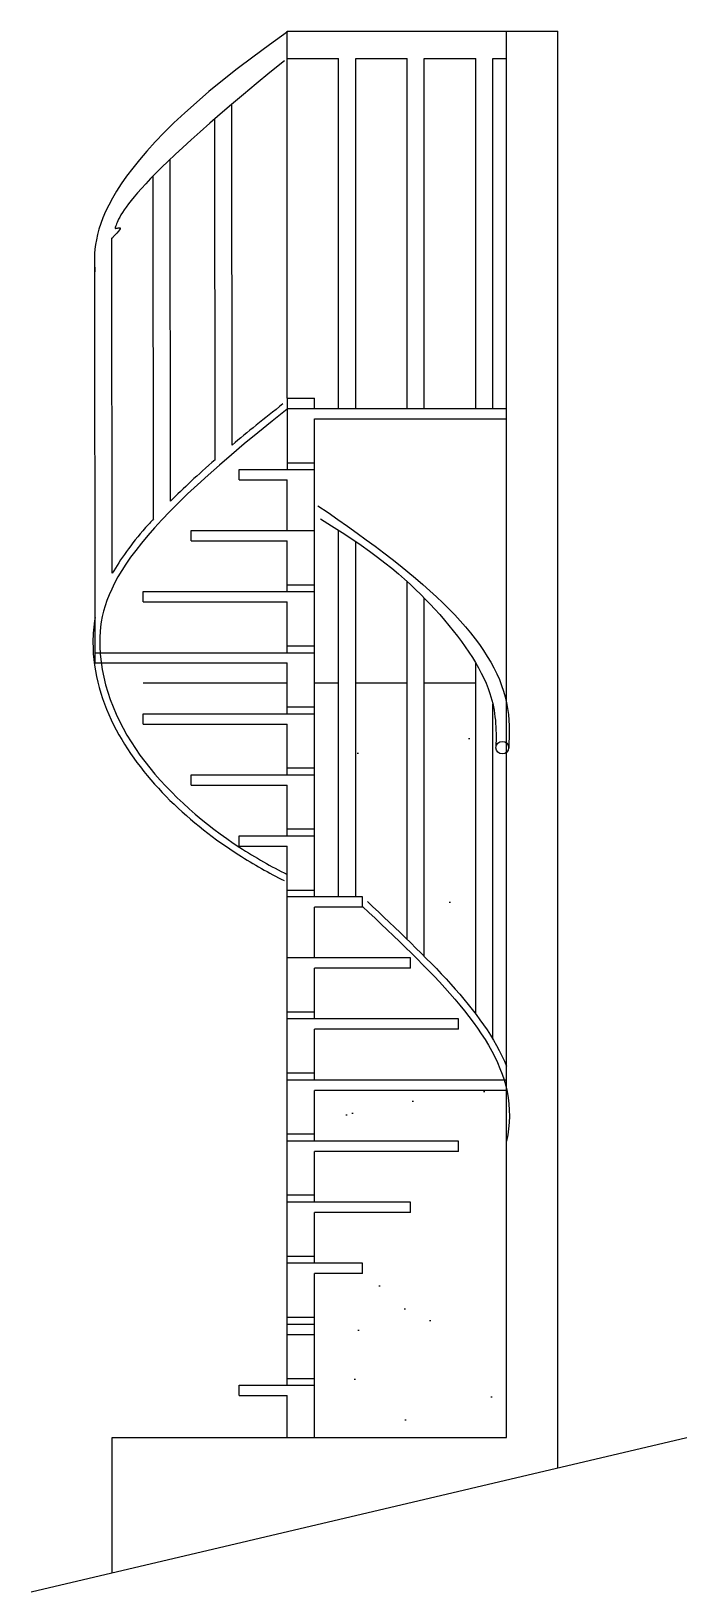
# Model space of a CAD drawing. Extents: x 658.58 to 661.45, y 183.17 to 190.
import ezdxf

# ---------------------------------------------------------------- set-up
doc = ezdxf.new("R2010")
doc.units = 0
doc.header["$LTSCALE"] = 0.3
doc.header["$MEASUREMENT"] = 0
for name, color, linetype in [('ALV', 5, 'CONTINUOUS'), ('ALV-BAIXA', 1, 'CONTINUOUS'), ('AME_FRZ', 1, 'CONTINUOUS')]:
    doc.layers.add(name, color=color, linetype=linetype)

msp = doc.modelspace()

# ---------------------------------------------------------------- hatches: boundary and pattern name
at = {"layer": 'AME_FRZ'}
h = msp.add_hatch(dxfattribs=at)
h.set_pattern_fill('AR-SAND', color=3, scale=0.6, style=0)
h.set_pattern_definition([(37.5, (-372.4906, -124.6371), (-0.037796, 1.1560943), [0, -0.912, 0, -1.02, 0, -0.975]), (7.5, (-372.4906, -124.6371), (1.061866, 1.6932876), [0, -0.492, 0, -0.822, 0, -0.315]), (327.5, (-373.2286, -124.6371), (1.8684851, 0.0033954), [0, -0.3, 0, -1.08, 0, -1.41]), (317.5, (-373.2286, -124.6371), (1.803676, 0.5266053), [0, -0.15, 0, -0.708, 0, -0.81])])
h.paths.add_polyline_path([(660.0332, 184.5638), (659.8232, 184.5638), (659.8232, 183.8468), (660.6632, 183.8468), (660.6632, 185.3648), (659.8232, 185.3648), (659.8232, 185.1428), (660.4532, 185.1428), (660.4532, 185.0978), (659.8232, 185.0978), (659.8232, 184.8758), (660.2432, 184.8758), (660.2432, 184.8308), (659.8232, 184.8308), (659.8232, 184.6088), (660.0332, 184.6088)])
edge = h.paths.add_edge_path(flags=17)
edge.add_line((660.5282, 187.1468), (660.3032, 187.1468))
edge.add_line((660.3032, 187.1468), (660.3032, 185.951))
edge.add_spline(control_points=[(660.3032, 185.951), (660.3435, 185.9105), (660.3824, 185.87), (660.4582, 185.786), (660.495, 185.7424), (660.5282, 185.6986)], knot_values=[0.19932, 0.19932, 0.19932, 0.19932, 0.300716, 0.300716, 0.409416, 0.409416, 0.409416, 0.409416], degree=3, periodic=0)
edge.add_line((660.5282, 185.6986), (660.5282, 187.1468))
edge = h.paths.add_edge_path()
edge.add_line((660.2282, 187.1468), (660.0032, 187.1468))
edge.add_line((660.0032, 187.1468), (660.0032, 186.2108))
edge.add_line((660.0032, 186.2108), (660.0332, 186.2108))
edge.add_line((660.0332, 186.2108), (660.0332, 186.1687))
edge.add_spline(control_points=[(660.0336, 186.1683), (660.305, 185.9123), (660.5747, 185.6632), (660.6527, 185.4098)], knot_values=[0, 0, 0, 0, 0.637305, 0.637305, 0.637305, 0.637305], degree=3, periodic=0)
edge.add_line((660.6527, 185.4098), (660.6632, 185.4098))
edge.add_line((660.6632, 185.4098), (660.6632, 185.4698))
edge.add_spline(control_points=[(660.6632, 185.4698), (660.614, 185.5924), (660.5257, 185.7112), (660.3601, 185.8947), (660.2954, 185.9597), (660.2282, 186.0248)], knot_values=[0.137665, 0.137665, 0.137665, 0.137665, 0.433265, 0.433265, 0.596316, 0.596316, 0.596316, 0.596316], degree=3, periodic=0)
edge.add_line((660.2282, 186.0248), (660.2282, 187.1468))
h = msp.add_hatch(dxfattribs=at)
h.set_pattern_fill('AR-SAND', color=3, scale=0.6, style=0)
h.set_pattern_definition([(37.5, (-359.2987, -120.7636), (-0.037796, 1.1560943), [0, -0.912, 0, -1.02, 0, -0.975]), (7.5, (-359.2987, -120.7636), (1.061866, 1.6932876), [0, -0.492, 0, -0.822, 0, -0.315]), (327.5, (-360.0367, -120.7636), (1.8684851, 0.0033954), [0, -0.3, 0, -1.08, 0, -1.41]), (317.5, (-360.0367, -120.7636), (1.803676, 0.5266053), [0, -0.15, 0, -0.708, 0, -0.81])])
h.paths.add_polyline_path([(660.6632, 183.8468), (660.6632, 185.3648), (659.8232, 185.3648), (659.8232, 185.1428), (660.4532, 185.1428), (660.4532, 185.0978), (659.8232, 185.0978), (659.8232, 184.8758), (660.2432, 184.8758), (660.2432, 184.8308), (659.8232, 184.8308), (659.8232, 184.6088), (660.0332, 184.6088), (660.0332, 184.5638), (659.8232, 184.5638), (659.8232, 183.8468)])

# ---------------------------------------------------------------- linework, layer by layer
at = {"layer": 'ALV'}
for p, q in [((660.6632, 183.8468), (660.6632, 188.3468)), ((660.8882, 183.7141), (660.8882, 188.3468)), ((659.0732, 187.5008), (659.0732, 187.5458)), ((658.5832, 183.1718), (661.4519, 183.8468)), ((658.9382, 183.8468), (660.6632, 183.8468)), ((658.9382, 183.2553), (658.9382, 183.8468))]:
    msp.add_line(p, q, dxfattribs=at)
at = {"layer": 'ALV-BAIXA'}
for p, q in [((659.7032, 188.3918), (659.7032, 189.9968)), ((659.7032, 189.9968), (660.8882, 189.9968)), ((660.6632, 188.3468), (660.6632, 189.9968)), ((660.8882, 188.3468), (660.8882, 189.9968)), ((659.7032, 189.8768), (659.9282, 189.8768)), ((659.9282, 188.3468), (659.9282, 189.8768)), ((660.0032, 188.3468), (660.0032, 189.8768)), ((660.0032, 189.8768), (660.2282, 189.8768)), ((660.2282, 188.3468), (660.2282, 189.8768)), ((660.3032, 188.3468), (660.3032, 189.8768)), ((660.3032, 189.8768), (660.5282, 189.8768)), ((660.5282, 188.3468), (660.5282, 189.8768)), ((660.6032, 188.3468), (660.6032, 189.8768)), ((660.6032, 189.8768), (660.6632, 189.8768)), ((659.4625, 188.1868), (659.4613, 189.6774)), ((659.3875, 188.1226), (659.3863, 189.6133)), ((659.1927, 187.9417), (659.1915, 189.4374)), ((659.1177, 187.8637), (659.1165, 189.3636)), ((658.9379, 187.626), (658.9367, 189.0932)), ((658.8632, 187.2788), (658.8618, 189.0078)), ((659.9282, 186.2108), (659.9282, 187.8145)), ((660.0032, 186.2108), (660.0032, 187.765)), ((660.2282, 186.0248), (660.2282, 187.5904)), ((660.3032, 185.951), (660.3032, 187.518)), ((660.5282, 185.6986), (660.5282, 187.2344)), ((659.0732, 187.1468), (659.7032, 187.1468)), ((659.8232, 187.1468), (659.9282, 187.1468)), ((660.0032, 187.1468), (660.2282, 187.1468)), ((660.3032, 187.1468), (660.5282, 187.1468)), ((660.6032, 185.5888), (660.6032, 187.0533))]:
    msp.add_line(p, q, dxfattribs=at)
at = {"layer": 'ALV-BAIXA', "color": 2}
for p, q in [((659.7032, 188.3918), (659.8232, 188.3918)), ((659.7032, 188.3918), (659.7032, 188.0798)), ((659.8232, 188.3468), (659.8232, 188.3918)), ((659.7032, 188.3468), (660.6632, 188.3468)), ((659.8232, 186.2108), (659.8232, 188.3018)), ((659.8232, 188.3018), (660.6632, 188.3018)), ((659.7032, 188.1098), (659.8232, 188.1098)), ((659.4932, 188.0348), (659.4932, 188.0798)), ((659.4932, 188.0798), (659.8232, 188.0798)), ((659.4932, 188.0348), (659.7032, 188.0348)), ((659.7032, 187.8128), (659.7032, 188.0348)), ((659.2832, 187.8128), (659.8232, 187.8128)), ((659.2832, 187.7678), (659.2832, 187.8128)), ((659.2832, 187.7678), (659.7032, 187.7678)), ((659.7032, 187.5458), (659.7032, 187.7678)), ((659.7032, 187.5758), (659.8232, 187.5758)), ((659.0732, 187.5458), (659.8232, 187.5458)), ((659.0732, 187.5008), (659.7032, 187.5008)), ((659.7032, 187.2788), (659.7032, 187.5008)), ((658.8632, 187.2788), (659.8232, 187.2788)), ((658.8632, 187.2338), (658.8632, 187.2788)), ((659.7032, 187.3088), (659.8232, 187.3088)), ((658.8632, 187.2338), (659.7032, 187.2338)), ((659.7032, 187.0118), (659.7032, 187.2338)), ((659.0732, 187.0118), (659.8232, 187.0118)), ((659.0732, 186.9668), (659.0732, 187.0118)), ((659.7032, 187.0418), (659.8232, 187.0418)), ((659.0732, 186.9668), (659.7032, 186.9668)), ((659.7032, 186.7448), (659.7032, 186.9668)), ((659.2832, 186.7448), (659.8232, 186.7448)), ((659.2832, 186.6998), (659.2832, 186.7448)), ((659.7032, 186.7748), (659.8232, 186.7748)), ((659.2832, 186.6998), (659.7032, 186.6998)), ((659.7032, 186.4778), (659.7032, 186.6998)), ((659.4932, 186.4328), (659.4932, 186.4778)), ((659.4932, 186.4778), (659.8232, 186.4778)), ((659.7032, 186.5078), (659.8232, 186.5078)), ((659.4932, 186.4328), (659.7032, 186.4328)), ((659.7032, 184.0748), (659.7032, 186.4328)), ((659.7032, 186.2408), (659.8232, 186.2408)), ((660.0332, 186.2108), (659.7032, 186.2108)), ((660.0332, 186.1658), (660.0332, 186.2108)), ((659.8232, 185.9438), (659.8232, 186.1658)), ((660.0332, 186.1658), (659.8232, 186.1658)), ((660.2282, 185.9803), (660.2282, 185.983)), ((660.2432, 185.9438), (659.7032, 185.9438)), ((660.2432, 185.8988), (660.2432, 185.9438)), ((659.8232, 185.6768), (659.8232, 185.8988)), ((659.8232, 185.6768), (659.8232, 185.8988)), ((660.2432, 185.8988), (659.8232, 185.8988)), ((660.3032, 185.9065), (660.3032, 185.9083)), ((659.8232, 185.7068), (659.7032, 185.7068)), ((660.4532, 185.6768), (659.7032, 185.6768)), ((660.4532, 185.6318), (660.4532, 185.6768)), ((660.5282, 185.6476), (660.5282, 185.6479)), ((659.8232, 185.4098), (659.8232, 185.6318)), ((659.8232, 185.4098), (659.8232, 185.6318)), ((660.4532, 185.6318), (659.8232, 185.6318)), ((660.6032, 185.5276), (660.6032, 185.5276)), ((659.8232, 185.4398), (659.7032, 185.4398)), ((660.6632, 185.4098), (659.7032, 185.4098)), ((660.6632, 185.3648), (660.6632, 185.4098)), ((659.8232, 185.1428), (659.8232, 185.3648)), ((659.8232, 185.1428), (659.8232, 185.3648)), ((660.6632, 185.3648), (659.8232, 185.3648)), ((659.8232, 185.1728), (659.7032, 185.1728)), ((660.4532, 185.1428), (659.7032, 185.1428)), ((659.8232, 184.8758), (659.8232, 185.0978)), ((659.8232, 184.8758), (659.8232, 185.0978)), ((660.4532, 185.0978), (659.8232, 185.0978)), ((660.4532, 185.0978), (660.4532, 185.1428)), ((659.8232, 184.9058), (659.7032, 184.9058)), ((660.2432, 184.8758), (659.7032, 184.8758)), ((659.8232, 184.6088), (659.8232, 184.8308)), ((659.8232, 184.6088), (659.8232, 184.8308)), ((660.2432, 184.8308), (659.8232, 184.8308)), ((660.2432, 184.8308), (660.2432, 184.8758)), ((659.8232, 184.6388), (659.7032, 184.6388)), ((660.0332, 184.6088), (659.7032, 184.6088)), ((660.0332, 184.5638), (659.8232, 184.5638)), ((659.8232, 183.8468), (659.8232, 184.5638)), ((660.0332, 184.5638), (660.0332, 184.6088)), ((659.8232, 184.3718), (659.7032, 184.3718)), ((659.7032, 184.3418), (659.8232, 184.3418)), ((659.7032, 184.2968), (659.8232, 184.2968)), ((659.4932, 184.0298), (659.4932, 184.0748)), ((659.4932, 184.0748), (659.8232, 184.0748)), ((659.7032, 184.1048), (659.8232, 184.1048)), ((659.4932, 184.0298), (659.7032, 184.0298)), ((659.7032, 183.8468), (659.7032, 184.0298))]:
    msp.add_line(p, q, dxfattribs=at)
at = {"layer": 'ALV-BAIXA'}
msp.add_circle((660.6445, 186.8633), 0.0275, dxfattribs=at)
for points in [[(659.7041, 189.9934), (658.8433, 189.3911), (658.8522, 189.0889), (658.8619, 188.9446)], [(659.6847, 188.3668), (659.603, 188.3029), (659.5292, 188.2431), (659.4625, 188.1868)], [(659.3875, 188.1226), (659.3129, 188.0575), (659.2484, 187.9975), (659.1927, 187.9417)]]:
    msp.add_open_spline(points, degree=3, dxfattribs=at)
for points, knots in [([(659.6914, 189.8671), (658.991, 189.3026), (658.969, 189.1872), (658.9455, 189.1229), (659.0121, 189.1678), (658.9355, 189.0904)], [0.5883394, 0.5883394, 0.5883394, 0.5883394, 0.72205, 0.72205, 0.7624926, 0.7624926, 0.7624926, 0.7624926]), ([(659.7032, 188.3432), (658.9768, 187.7749), (658.7126, 187.1312), (659.2608, 186.5527), (659.6338, 186.3439), (659.7032, 186.3088)], [0.49096, 0.49096, 0.49096, 0.49096, 0.905839, 1.585218, 1.740069, 1.740069, 1.740069, 1.740069]), ([(659.8372, 187.9216), (660.3206, 187.5957), (660.6801, 187.264), (660.6763, 186.9234), (660.6726, 186.8606)], [0, 0, 0, 0, 0.6793791, 0.8500185, 0.8500185, 0.8500185, 0.8500185]), ([(659.1177, 187.8637), (659.1059, 187.8508), (659.0945, 187.8381), (659.0197, 187.7524), (658.9724, 187.6865), (658.9379, 187.626)], [0.63954731, 0.63954731, 0.63954731, 0.63954731, 0.65363826, 0.65363826, 0.73651715, 0.73651715, 0.73651715, 0.73651715]), ([(659.8488, 187.8639), (660.1194, 187.6996), (660.2451, 187.5835), (660.4642, 187.3426), (660.5521, 187.2181), (660.616, 187.0218), (660.6195, 186.9458), (660.6165, 186.866)], [0, 0, 0, 0, 0.2999798, 0.2999798, 0.6298208, 0.6298208, 0.8500185, 0.8500185, 0.8500185, 0.8500185]), ([(658.8631, 187.4321), (658.8559, 187.395), (658.8531, 187.3596), (658.8535, 187.1878), (658.8925, 187.0593), (659.0758, 186.7152), (659.2835, 186.5277), (659.5572, 186.3524), (659.6235, 186.3155), (659.6897, 186.2821)], [0.8337376, 0.8337376, 0.8337376, 0.8337376, 0.8944079, 0.8944079, 1.1351775, 1.1351775, 1.5939614, 1.5939614, 1.7400691, 1.7400691, 1.7400691, 1.7400691]), ([(660.0542, 186.1901), (660.1822, 186.0694), (660.3104, 185.9497), (660.5257, 185.7112), (660.614, 185.5924), (660.6632, 185.4698)], [0, 0, 0, 0, 0.3007158, 0.3007158, 0.5963161, 0.5963161, 0.5963161, 0.5963161]), ([(660.0336, 186.1683), (660.3229, 185.8954), (660.6866, 185.5599), (660.6786, 185.2152), (660.6632, 185.1426)], [0, 0, 0, 0, 0.6793791, 0.8598491, 0.8598491, 0.8598491, 0.8598491])]:
    msp.add_open_spline(points, degree=3, knots=knots, dxfattribs=at)

doc.saveas('drawing.dxf')
